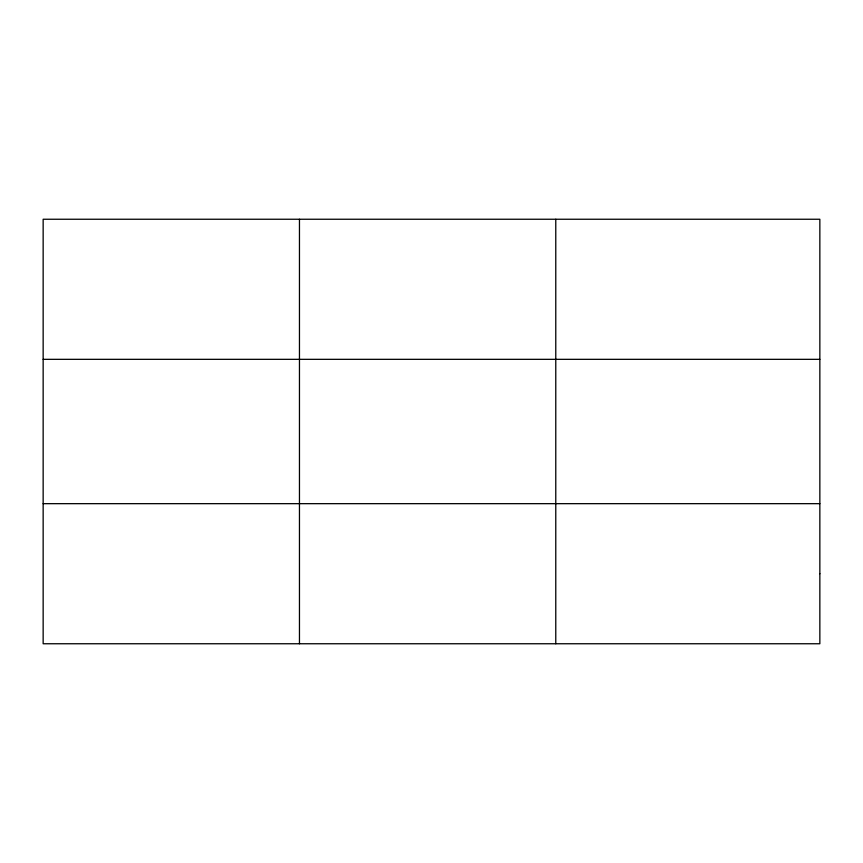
<?xml version="1.0" encoding="UTF-8"?>
<svg xmlns="http://www.w3.org/2000/svg" width="863" height="863" viewBox="0 0 863 863"><rect width="100%" height="100%" fill="white"/><g stroke="black" fill="none" stroke-linecap="round" stroke-linejoin="round"><path stroke-width="1.29" d="M299.461 643.755L299.461 219.245M555.772 643.755L555.772 219.245M43.15 359.332L819.85 359.332M43.15 503.668L819.85 503.668M819.85 573.712L819.85 643.755L43.15 643.755L43.15 219.245L819.85 219.245L819.85 573.712"/></g></svg>
